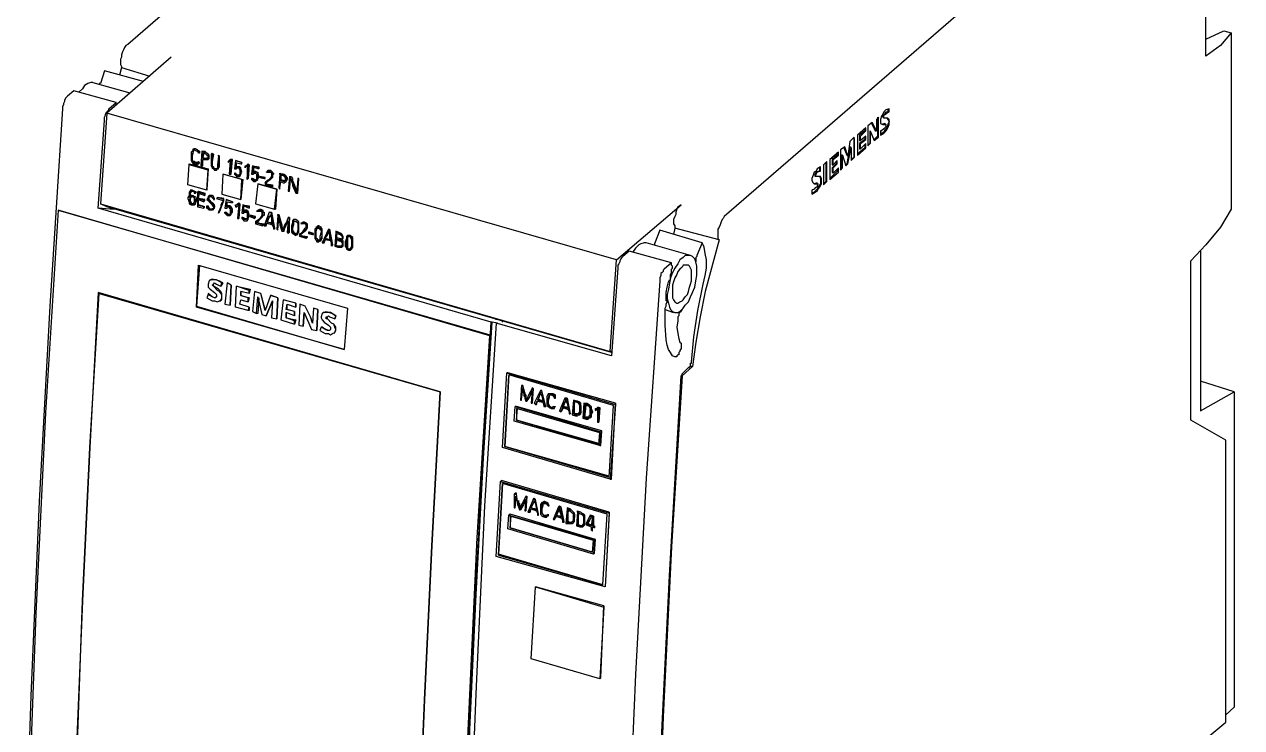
# Model space of a CAD drawing. Header units: inches. Extents: x 67248 to 85686, y -40174 to -31152.
# Drawn here: x 77951 to 78042.1, y -33259.1 to -33206.4 of the extents above; entities that cross this region are included whole.
import ezdxf

# ---------------------------------------------------------------- set-up
doc = ezdxf.new("R2010")
doc.units = ezdxf.units.IN
doc.header["$MEASUREMENT"] = 0
doc.linetypes.add('ACAD_ISO03W100', pattern=[30, 12, -18])

# ---------------------------------------------------------------- blocks, each defined once
blk = doc.blocks.new('CPU_1515')
at = {"flags": 128}
for points in [[(48.001, 149.505), (47.922, 149.505), (47.764, 149.505), (47.527, 149.347), (8.855, 115.816), (8.697, 115.737), (8.618, 115.579), (8.539, 115.42), (8.459, 115.262), (8.38, 115.025), (8.38, 114.867), (8.301, 114.709), (8.301, 114.471), (8.301, 114.313), (8.38, 114.155), (8.38, 114.076), (8.222, 113.522)], [(89.599, 114.946), (89.599, 129.339)], [(92.288, 136.457), (53.537, 102.925), (53.458, 102.767), (53.379, 102.688), (53.3, 102.53), (53.221, 102.293), (53.142, 102.134), (53.062, 101.976), (53.062, 101.739), (53.062, 101.581), (53.062, 101.423), (53.062, 101.265), (53.142, 101.185), (52.113, 97.31), (51.718, 95.412), (51.402, 93.514), (51.164, 91.695), (50.374, 90.984), (49.583, 78.172), (48.95, 65.44), (48.476, 52.866), (48.08, 40.291), (47.843, 27.875), (47.764, 15.617)], [(52.904, 17.673), (72.042, 34.281), (74.257, 36.021), (76.392, 37.444), (78.527, 38.551), (80.663, 39.263), (82.719, 39.659), (84.696, 39.738), (86.515, 39.421), (88.334, 38.789), (89.599, 39.896), (89.599, 63.779), (91.102, 65.044), (91.102, 86.16), (88.492, 87.662), (88.492, 99.604), (89.599, 100.79)], [(89.599, 116.211), (90.943, 116.844), (91.497, 116.686), (91.497, 103.479), (90.706, 102.134), (89.599, 100.79)], [(91.497, 116.686), (90.706, 115.737), (89.599, 114.946)], [(12.097, 114.867), (7.273, 110.675)], [(8.38, 114.076), (10.516, 113.443)], [(10.041, 113.048), (7.115, 113.839), (6.799, 112.89), (6.72, 112.89), (6.72, 112.811)], [(34.003, 54.368), (34.557, 67.812), (35.269, 81.415), (36.06, 95.017), (6.641, 103.558), (7.115, 110.122), (7.115, 110.28), (7.115, 110.359), (7.194, 110.517), (7.194, 110.596), (7.273, 110.755), (7.352, 110.834), (7.431, 110.913), (7.431, 110.992), (7.985, 111.466), (4.822, 112.336), (4.347, 111.941), (4.268, 111.862), (4.189, 111.783), (4.11, 111.624), (4.11, 111.545), (4.031, 111.387), (4.031, 111.308), (3.952, 111.15), (3.952, 110.992), (3.003, 96.203), (2.212, 81.573), (1.579, 67.021), (1.105, 52.628)], [(33.45, 14.906), (33.45, 24.633), (33.608, 34.518), (33.845, 44.483), (34.162, 54.447), (34.478, 64.491), (34.952, 74.613), (35.506, 84.815), (36.139, 95.017)], [(6.245, 112.969), (6.087, 112.969), (5.85, 112.89), (5.612, 112.732), (5.454, 112.494), (5.217, 112.257)], [(6.245, 112.969), (9.013, 112.178)], [(7.985, 111.308), (7.985, 111.466)], [(65.004, 110.359), (65.004, 108.936)], [(65.479, 110.28), (65.479, 110.359), (65.399, 110.359), (65.399, 110.517), (65.558, 110.596), (65.637, 110.755), (65.795, 110.755), (65.874, 110.755)], [(65.795, 110.992), (65.795, 110.755)], [(64.055, 109.489), (64.055, 109.331)], [(64.53, 109.964), (64.846, 109.331), (64.925, 109.331)], [(65.716, 110.28), (65.795, 110.201), (65.874, 110.043), (65.795, 109.806), (65.716, 109.568), (65.558, 109.41), (65.479, 109.252), (65.241, 109.094)], [(65.637, 109.806), (65.558, 109.885), (65.32, 109.806)], [(63.264, 108.777), (63.264, 107.354), (63.027, 107.196)], [(64.134, 109.331), (64.055, 109.331), (63.66, 109.015)], [(63.739, 108.936), (63.66, 109.015), (63.66, 108.619)], [(64.134, 108.698), (64.055, 108.698), (63.66, 108.382)], [(63.66, 108.619), (63.739, 108.619)], [(64.055, 108.857), (64.055, 108.698)], [(64.45, 109.331), (64.45, 108.382), (64.292, 108.303)], [(65.083, 108.857), (65.004, 108.936), (64.767, 108.698)], [(13.758, 107.908), (13.679, 107.828), (13.6, 107.749), (13.6, 107.591), (13.6, 107.433), (13.6, 107.117), (13.679, 106.959), (13.758, 106.879), (13.837, 106.879), (13.916, 106.8), (14.074, 106.8), (14.153, 106.879), (14.153, 106.959), (14.233, 106.959)], [(14.233, 107.67), (14.153, 107.828), (14.074, 107.908), (13.916, 107.987), (13.837, 107.987), (13.758, 107.908), (13.758, 107.987), (13.837, 107.987), (13.916, 107.987), (14.074, 107.908), (14.233, 107.828), (14.233, 107.67), (14.153, 107.67), (14.074, 107.828), (13.995, 107.828), (13.837, 107.908), (13.758, 107.828), (13.758, 107.749), (13.679, 107.591), (13.679, 107.275), (13.679, 107.038), (13.758, 106.959), (13.837, 106.959), (13.916, 106.879), (13.995, 106.879), (14.074, 106.959), (13.995, 106.959), (13.916, 106.959), (13.837, 107.038), (13.758, 107.038), (13.679, 107.196), (13.679, 107.354), (13.758, 107.67), (13.758, 107.828)], [(14.391, 107.828), (14.312, 106.721), (14.391, 106.721), (14.47, 106.721), (14.47, 107.196), (14.628, 107.196), (14.786, 107.196), (14.865, 107.196), (14.944, 107.275), (14.944, 107.433), (14.865, 107.512), (14.865, 107.591), (14.786, 107.67)], [(14.549, 107.67), (14.47, 107.354), (14.707, 107.275), (14.786, 107.275)], [(14.865, 107.196), (14.865, 107.275), (14.944, 107.354), (14.944, 107.433), (14.944, 107.512), (14.865, 107.591), (14.786, 107.67)], [(15.182, 107.591), (15.102, 107.591), (15.182, 107.67), (15.261, 107.591), (15.182, 107.038), (15.182, 106.879), (15.182, 106.8), (15.182, 106.721), (15.261, 106.642), (15.261, 106.563), (15.419, 106.484), (15.498, 106.484), (15.577, 106.563)], [(61.999, 107.749), (61.999, 107.512)], [(62.473, 108.145), (62.711, 107.512), (62.79, 107.433)], [(63.027, 108.066), (62.948, 108.145), (62.711, 106.879)], [(64.134, 108.066), (64.055, 108.066), (63.501, 107.591)], [(63.739, 108.382), (63.66, 108.382), (63.66, 107.987), (63.739, 107.987)], [(64.055, 108.303), (64.055, 108.066)], [(14.786, 104.981), (14.786, 104.902), (13.363, 105.298), (13.442, 106.8), (13.442, 106.879)], [(13.442, 106.879), (14.865, 106.484), (14.786, 104.981)], [(14.786, 104.902), (14.865, 106.405), (13.442, 106.8)], [(14.153, 106.959), (14.074, 106.959), (14.153, 107.038), (14.233, 106.959), (14.153, 106.879), (14.074, 106.879)], [(14.391, 106.721), (14.47, 107.196)], [(14.47, 107.275), (14.47, 107.354)], [(15.102, 107.591), (15.102, 107.196), (15.102, 107.038), (15.102, 106.879), (15.102, 106.8), (15.102, 106.721), (15.182, 106.563), (15.261, 106.484), (15.34, 106.405), (15.498, 106.405), (15.577, 106.484), (15.656, 106.563), (15.656, 106.642), (15.735, 107.433), (15.656, 107.433), (15.656, 107.512)], [(15.656, 107.433), (15.577, 106.8), (15.577, 106.642), (15.577, 106.563), (15.498, 106.484), (15.419, 106.484), (15.34, 106.484), (15.261, 106.563), (15.182, 106.642), (15.182, 106.721), (15.182, 106.8), (15.182, 106.959), (15.182, 107.196), (15.182, 107.591), (15.261, 107.591)], [(15.577, 106.484), (15.656, 106.484), (15.656, 106.563), (15.735, 106.642), (15.735, 106.721), (15.735, 107.433), (15.656, 107.512)], [(16.526, 107.196), (16.368, 107.038), (16.447, 107.117), (16.605, 107.196)], [(16.368, 107.038), (16.368, 106.959), (16.526, 107.117), (16.447, 106.089), (16.526, 106.089)], [(16.605, 107.196), (16.684, 107.196)], [(16.921, 107.117), (16.842, 106.484), (16.921, 106.484), (17, 106.484)], [(16.921, 106.642), (17, 106.642), (16.921, 106.563), (16.921, 106.959), (17.317, 106.879)], [(17.238, 105.93), (17.238, 106.01), (17.317, 106.089), (17.396, 106.247), (17.317, 106.484), (17.317, 106.563), (17.238, 106.642), (17.159, 106.642), (17.08, 106.642), (17, 106.642), (17, 106.959)], [(17.791, 106.8), (17.712, 106.721), (17.633, 106.642), (17.633, 106.721), (17.712, 106.721), (17.87, 106.879), (17.949, 106.8), (17.87, 105.772), (17.791, 105.693), (17.87, 106.8), (17.949, 106.8)], [(17.633, 106.642), (17.633, 106.563), (17.633, 106.642), (17.791, 106.721), (17.791, 105.693)], [(17.87, 106.8), (17.791, 106.8), (17.87, 106.879)], [(18.187, 106.721), (18.108, 106.089), (18.187, 106.089), (18.266, 106.089), (18.266, 106.168), (18.266, 106.089), (18.187, 106.089)], [(61.129, 106.959), (61.129, 105.535)], [(62.078, 107.512), (61.999, 107.512), (61.603, 107.196)], [(61.683, 107.196), (61.603, 107.196), (61.603, 106.8), (61.683, 106.8)], [(61.999, 106.879), (61.92, 106.879), (61.603, 106.563)], [(61.92, 107.038), (61.92, 106.879)], [(62.394, 107.512), (62.315, 107.512), (62.315, 106.563)], [(62.79, 106.879), (62.711, 106.879), (62.632, 106.8)], [(14.865, 106.405), (14.865, 106.484)], [(15.972, 106.089), (16.051, 106.089)], [(16.051, 106.089), (17.475, 105.693), (17.317, 104.191)], [(16.842, 106.168), (16.842, 106.089), (16.921, 106.01), (17, 105.93), (17.159, 105.93), (17.238, 105.93), (17.317, 106.089), (17.317, 106.168), (17.317, 106.326), (17.317, 106.405), (17.238, 106.484), (17.238, 106.563), (17.159, 106.642), (17.08, 106.642), (17, 106.642)], [(17, 106.484), (17, 106.563), (17.08, 106.563), (17.159, 106.563), (17.238, 106.405), (17.238, 106.326), (17.238, 106.247), (17.238, 106.168), (17.238, 106.089), (17.159, 106.01), (17.08, 106.01), (17, 106.01), (16.921, 106.01), (16.921, 106.089), (16.921, 106.168), (16.842, 106.168), (16.921, 106.168), (16.921, 106.089), (17, 106.089), (17.08, 106.01), (17.159, 106.01)], [(18.108, 105.772), (18.108, 105.693), (18.187, 105.614), (18.266, 105.535), (18.424, 105.535), (18.503, 105.614), (18.582, 105.693), (18.582, 105.772), (18.582, 105.93), (18.582, 106.01), (18.582, 106.168), (18.503, 106.247), (18.424, 106.247), (18.345, 106.247), (18.266, 106.247)], [(18.187, 106.247), (18.266, 106.247), (18.187, 106.247), (18.187, 106.642), (18.661, 106.484)], [(18.266, 106.642), (18.266, 106.247), (18.345, 106.326), (18.424, 106.326), (18.503, 106.247), (18.582, 106.247), (18.582, 106.168), (18.661, 105.851), (18.582, 105.772), (18.503, 105.614)], [(18.266, 106.089), (18.266, 106.168), (18.345, 106.168), (18.424, 106.168), (18.503, 106.089), (18.503, 106.01), (18.503, 105.93), (18.503, 105.851), (18.503, 105.772), (18.503, 105.693), (18.424, 105.614), (18.345, 105.614), (18.266, 105.614), (18.266, 105.693)], [(18.661, 106.563), (18.661, 106.642)], [(19.136, 105.851), (19.057, 105.851), (19.057, 105.772), (19.136, 105.772), (19.136, 105.851), (18.74, 105.93), (19.057, 105.851)], [(18.74, 105.93), (18.74, 105.851), (19.057, 105.772)], [(19.294, 106.247), (19.373, 106.247), (19.452, 106.247), (19.531, 106.247), (19.61, 106.168), (19.61, 106.089), (19.61, 106.01), (19.61, 105.93), (19.452, 105.693), (19.294, 105.614), (19.136, 105.456), (19.136, 105.298), (19.689, 105.14)], [(19.294, 106.326), (19.373, 106.405), (19.531, 106.405), (19.61, 106.326), (19.689, 106.247), (19.689, 106.168), (19.768, 106.168), (19.768, 106.089), (19.689, 106.01), (19.689, 105.93), (19.61, 105.772), (19.531, 105.693), (19.215, 105.456), (19.215, 105.377), (19.689, 105.298), (19.689, 105.219)], [(19.373, 106.247), (19.294, 106.247), (19.215, 106.247), (19.373, 106.326), (19.452, 106.326), (19.61, 106.247), (19.689, 106.247), (19.689, 106.168), (19.689, 106.089), (19.689, 106.01), (19.689, 105.93), (19.689, 105.851), (19.61, 105.772), (19.452, 105.693), (19.215, 105.456), (19.215, 105.377), (19.689, 105.219), (19.689, 105.298)], [(20.243, 106.089), (20.164, 105.061), (20.243, 104.981), (20.243, 105.061), (20.322, 105.535)], [(20.243, 104.981), (20.243, 105.535), (20.48, 105.456), (20.559, 105.456), (20.717, 105.535), (20.717, 105.614), (20.717, 105.693), (20.717, 105.851), (20.717, 105.93), (20.638, 106.01)], [(20.322, 106.01), (20.401, 106.01), (20.48, 106.01), (20.559, 105.93), (20.638, 105.851), (20.638, 105.772), (20.638, 105.693), (20.638, 105.614), (20.559, 105.535), (20.48, 105.535), (20.322, 105.614)], [(20.638, 106.01), (20.717, 105.93), (20.796, 105.851), (20.796, 105.772), (20.796, 105.693), (20.717, 105.535)], [(20.955, 105.93), (20.876, 104.823), (20.955, 104.823), (21.034, 105.693)], [(21.034, 105.851), (20.955, 105.93), (21.034, 105.93), (21.113, 105.93), (21.192, 105.772), (21.192, 105.614), (21.271, 105.456), (21.35, 105.298), (21.35, 105.219), (21.508, 104.902)], [(21.587, 105.772), (21.508, 104.744), (21.429, 104.902), (21.35, 105.061), (21.271, 105.219), (21.271, 105.377), (21.192, 105.614), (21.113, 105.693), (21.034, 105.851), (21.113, 105.93)], [(60.654, 105.93), (60.734, 105.772), (60.734, 105.614), (60.734, 105.377), (60.575, 105.14), (60.496, 104.981), (60.338, 104.823), (60.259, 104.744), (60.101, 104.665)], [(60.417, 105.93), (60.338, 105.93), (60.338, 106.089), (60.417, 106.247), (60.575, 106.326), (60.654, 106.326), (60.734, 106.326)], [(60.654, 106.563), (60.654, 106.326)], [(62.078, 106.247), (61.999, 106.326), (61.445, 105.772)], [(61.683, 106.563), (61.603, 106.563), (61.603, 106.247), (61.683, 106.168)], [(61.999, 106.484), (61.999, 106.326)], [(62.394, 106.563), (62.315, 106.563), (62.236, 106.484)], [(13.916, 104.665), (13.916, 104.744), (13.837, 104.823), (13.679, 104.902), (13.6, 104.902), (13.521, 104.902), (13.521, 104.823), (13.442, 104.744), (13.442, 104.665), (13.442, 104.507), (13.363, 104.349), (13.363, 104.27), (13.442, 104.032), (13.442, 103.874), (13.6, 103.795), (13.679, 103.795), (13.837, 103.795), (13.916, 103.874), (13.916, 104.032), (13.916, 104.191), (13.837, 104.349), (13.758, 104.428), (13.679, 104.507), (13.6, 104.507), (13.521, 104.428), (13.442, 104.349), (13.521, 104.586), (13.521, 104.665), (13.521, 104.744), (13.6, 104.823), (13.679, 104.823), (13.758, 104.823), (13.837, 104.744), (13.837, 104.665), (13.916, 104.665), (13.995, 104.744), (13.837, 104.823), (13.679, 104.902), (13.6, 104.902), (13.521, 104.902), (13.521, 104.823)], [(17.396, 105.693), (17.475, 105.693)], [(18.266, 105.693), (18.345, 105.693), (18.424, 105.693)], [(19.847, 103.479), (20.006, 104.981), (18.582, 105.377), (18.424, 103.874), (19.847, 103.479), (19.927, 103.479)], [(18.582, 105.377), (20.006, 104.981), (19.927, 103.479)], [(19.136, 105.456), (19.215, 105.535)], [(20.322, 105.693), (20.559, 105.614), (20.638, 105.614)], [(20.955, 104.823), (21.034, 105.772), (21.034, 105.693), (21.113, 105.535), (21.192, 105.377), (21.192, 105.219), (21.271, 105.061), (21.429, 104.665), (21.508, 104.665)], [(21.666, 105.772), (21.587, 105.693), (21.508, 104.665), (21.587, 104.665), (21.666, 105.772), (21.587, 105.772), (21.587, 105.693)], [(60.496, 105.377), (60.496, 105.456), (60.259, 105.377)], [(61.208, 105.535), (61.129, 105.535), (60.971, 105.377)], [(13.6, 104.823), (13.6, 104.744), (13.521, 104.665), (13.521, 104.428), (13.679, 104.507), (13.758, 104.507), (13.837, 104.428), (13.916, 104.428), (13.995, 104.27), (13.995, 104.112), (13.916, 103.953), (13.837, 103.795)], [(13.6, 104.349), (13.521, 104.27), (13.521, 104.112), (13.6, 103.953), (13.679, 103.874), (13.758, 103.874), (13.837, 103.874)], [(14.074, 104.744), (14.074, 103.637), (14.549, 103.558), (14.628, 103.637), (14.153, 103.795), (14.153, 104.191)], [(14.153, 103.716), (14.153, 104.191), (14.549, 104.032), (14.628, 104.112), (14.628, 104.191), (14.153, 104.27), (14.233, 104.665)], [(14.549, 104.112), (14.153, 104.27), (14.153, 104.665), (14.628, 104.507)], [(14.549, 104.032), (14.549, 104.112), (14.628, 104.191)], [(14.628, 104.586), (14.628, 104.665)], [(15.34, 104.191), (15.261, 104.349), (15.261, 104.428), (15.102, 104.507), (15.023, 104.507), (14.944, 104.507), (14.865, 104.428), (14.865, 104.349), (14.786, 104.191), (14.865, 104.112), (14.944, 104.032), (15.102, 103.874), (15.182, 103.795), (15.182, 103.716), (15.261, 103.716), (15.261, 103.558), (15.182, 103.479), (15.102, 103.479), (15.023, 103.479), (14.865, 103.558), (14.786, 103.637), (14.865, 103.716)], [(15.261, 103.4), (15.261, 103.479), (15.34, 103.558), (15.34, 103.716), (15.34, 103.795), (15.261, 103.874), (15.182, 103.953), (15.102, 104.032), (15.023, 104.112), (14.944, 104.191), (14.944, 104.27), (14.944, 104.349), (14.944, 104.428), (14.865, 104.349), (14.865, 104.27), (14.865, 104.191), (14.944, 104.112), (15.023, 104.032), (15.102, 103.953), (15.182, 103.874), (15.261, 103.795), (15.261, 103.716), (15.34, 103.716), (15.34, 103.637), (15.261, 103.479), (15.182, 103.4), (15.102, 103.4), (15.023, 103.4), (14.944, 103.4), (14.865, 103.479), (14.786, 103.558), (14.786, 103.637), (14.786, 103.716), (14.865, 103.716), (14.865, 103.637), (14.944, 103.558), (15.023, 103.479), (15.102, 103.479), (15.182, 103.479)], [(14.944, 104.428), (15.102, 104.428), (15.182, 104.349), (15.261, 104.27), (15.261, 104.191), (15.34, 104.191), (15.34, 104.27), (15.261, 104.428), (15.182, 104.507), (15.023, 104.507), (14.944, 104.507), (14.865, 104.428)], [(16.051, 104.191), (15.577, 104.349)], [(15.656, 103.163), (16.051, 104.112), (16.051, 104.191), (16.051, 104.27)], [(16.21, 104.191), (16.131, 103.558), (16.289, 103.558), (16.289, 103.637)], [(16.289, 103.558), (16.289, 103.637), (16.368, 103.637), (16.447, 103.637), (16.447, 103.558), (16.526, 103.558), (16.526, 103.4), (16.526, 103.321), (16.526, 103.242), (16.526, 103.163), (16.526, 103.083), (16.447, 103.083), (16.368, 103.083), (16.289, 103.083), (16.21, 103.163), (16.21, 103.242), (16.131, 103.163), (16.131, 103.242), (16.21, 103.242), (16.289, 103.163), (16.368, 103.083), (16.447, 103.083), (16.526, 103.083), (16.605, 103.163), (16.684, 103.242), (16.684, 103.479), (16.605, 103.637), (16.526, 103.716), (16.447, 103.716), (16.368, 103.716), (16.289, 103.716), (16.289, 104.032)], [(16.21, 103.637), (16.289, 103.716), (16.21, 103.637), (16.289, 104.032), (16.684, 103.953)], [(3.635, 103.4), (35.98, 94.068), (35.111, 78.884), (34.399, 63.858), (33.845, 48.99)], [(7.827, 103.479), (7.51, 103.479), (6.641, 103.558)], [(45.075, 92.724), (7.273, 103.637), (6.799, 103.874)], [(14.549, 103.637), (14.153, 103.716), (14.153, 103.795)], [(14.549, 103.558), (14.549, 103.637), (14.628, 103.637)], [(16.131, 103.163), (16.21, 103.083), (16.289, 103.004), (16.447, 103.004), (16.526, 103.004), (16.605, 103.083), (16.605, 103.242), (16.605, 103.4), (16.526, 103.637), (16.526, 103.716), (16.447, 103.716), (16.368, 103.716), (16.289, 103.716)], [(16.526, 103.004), (16.526, 103.083)], [(17.08, 103.874), (17, 103.795), (16.921, 103.716), (16.921, 103.795), (17, 103.795), (17.159, 103.874)], [(16.921, 103.716), (16.921, 103.637), (17, 103.637), (17.159, 103.795), (17.08, 102.767), (17.159, 102.767)], [(17.475, 103.795), (17.396, 103.163), (17.554, 103.163)], [(17.396, 102.846), (17.396, 102.767), (17.475, 102.688), (17.554, 102.609), (17.712, 102.609), (17.791, 102.609), (17.87, 102.688), (17.87, 102.846), (17.87, 103.083), (17.791, 103.242), (17.791, 103.321), (17.712, 103.321), (17.633, 103.321), (17.554, 103.321)], [(17.475, 103.321), (17.554, 103.321), (17.475, 103.321), (17.554, 103.716), (17.949, 103.558)], [(17.791, 102.688), (17.87, 102.688), (17.87, 102.767), (17.949, 102.925), (17.949, 103.083), (17.87, 103.321), (17.791, 103.321), (17.791, 103.4), (17.712, 103.4), (17.633, 103.4), (17.554, 103.321), (17.554, 103.716)], [(17.554, 103.163), (17.554, 103.242), (17.633, 103.242), (17.712, 103.242), (17.791, 103.242), (17.791, 103.163), (17.791, 103.083), (17.791, 103.004), (17.791, 102.925), (17.791, 102.767), (17.712, 102.688), (17.633, 102.688), (17.554, 102.688), (17.554, 102.767)], [(17.949, 103.637), (17.949, 103.716)], [(18.582, 103.321), (18.661, 103.321), (18.74, 103.321), (18.819, 103.321), (18.898, 103.242), (18.898, 103.163), (18.898, 103.004), (18.74, 102.767), (18.661, 102.688), (18.424, 102.53), (18.424, 102.372), (18.978, 102.214)], [(18.582, 102.53), (18.503, 102.451), (18.819, 102.767), (18.898, 102.846), (18.978, 102.925), (18.978, 103.004), (18.978, 103.083), (18.978, 103.163), (18.978, 103.242), (18.898, 103.321), (18.74, 103.4), (18.661, 103.4), (18.503, 103.321), (18.582, 103.321), (18.661, 103.321)], [(18.582, 103.4), (18.74, 103.479), (18.819, 103.479), (18.978, 103.4), (18.978, 103.321), (18.978, 103.242), (19.057, 103.242), (19.057, 103.163), (19.057, 103.004), (18.978, 103.004), (18.898, 102.846), (18.819, 102.767), (18.582, 102.53), (18.582, 102.451), (19.057, 102.372), (19.057, 102.293), (18.978, 102.214), (18.978, 102.293), (19.057, 102.372)], [(19.452, 103.242), (19.057, 102.214), (19.136, 102.214), (19.215, 102.214), (19.294, 102.451)], [(19.531, 103.083), (19.531, 103.004), (19.61, 102.846), (19.61, 102.688), (19.61, 102.53), (19.689, 102.372), (19.294, 102.53)], [(19.61, 103.163), (19.452, 103.242), (19.531, 103.242), (19.61, 103.242), (19.847, 102.055), (19.847, 101.976), (19.768, 101.976)], [(19.847, 101.976), (19.61, 103.163), (19.61, 103.242)], [(20.164, 103.004), (20.085, 103.004), (20.085, 103.083), (20.164, 103.083), (20.322, 102.53), (20.401, 102.293), (20.401, 102.134), (20.48, 101.976)], [(20.876, 102.846), (20.717, 102.451), (20.638, 102.372), (20.559, 102.214), (20.48, 101.976), (20.48, 101.897), (20.401, 101.976), (20.401, 102.055), (20.322, 102.214), (20.322, 102.451), (20.164, 103.004), (20.164, 103.083)], [(45.47, 99.683), (50.295, 103.795), (50.215, 103.716), (50.057, 103.637), (49.978, 103.479), (49.899, 103.242), (49.899, 103.083), (49.82, 102.925), (49.741, 102.688), (49.741, 102.53), (49.741, 102.372), (49.82, 102.214), (49.82, 102.055)], [(17.554, 102.767), (17.633, 102.767), (17.712, 102.767), (17.791, 102.767)], [(18.424, 102.925), (18.345, 102.846), (18.345, 102.767), (18.424, 102.846), (18.424, 102.925), (18.108, 103.004), (18.029, 103.004), (18.345, 102.846)], [(18.029, 103.004), (18.029, 102.925), (18.345, 102.767)], [(18.424, 102.53), (18.503, 102.609)], [(18.978, 102.293), (18.503, 102.451), (18.582, 102.451)], [(19.136, 102.214), (19.215, 102.451), (19.689, 102.293), (19.689, 102.214), (19.768, 102.134), (19.768, 101.976)], [(19.294, 102.53), (19.689, 102.451)], [(20.085, 103.004), (20.006, 101.976), (20.085, 101.897), (20.085, 101.976), (20.164, 102.767)], [(20.085, 101.897), (20.164, 102.846), (20.164, 102.53), (20.243, 102.451), (20.243, 102.372), (20.243, 102.293), (20.401, 101.818), (20.48, 101.818), (20.559, 101.818), (20.638, 102.134), (20.717, 102.214), (20.717, 102.293), (20.876, 102.609), (20.717, 102.293), (20.638, 102.214), (20.638, 102.134), (20.48, 101.818)], [(20.876, 102.609), (20.796, 101.739), (20.876, 101.66)], [(20.955, 102.846), (20.955, 102.767), (20.876, 101.66), (20.955, 101.739), (20.955, 102.846), (20.876, 102.846), (20.955, 102.767)], [(21.35, 102.609), (21.271, 102.53), (21.271, 102.293), (21.192, 102.055), (21.192, 101.897), (21.271, 101.818), (21.271, 101.739), (21.429, 101.66), (21.508, 101.66)], [(21.508, 101.581), (21.587, 101.581), (21.587, 101.66), (21.666, 101.739), (21.666, 102.055), (21.666, 102.372), (21.666, 102.53), (21.587, 102.609), (21.429, 102.688), (21.35, 102.688), (21.271, 102.688), (21.271, 102.609)], [(22.22, 101.265), (21.745, 101.423), (21.745, 101.581), (21.904, 101.739), (21.983, 101.818), (22.141, 102.055), (22.22, 102.134), (22.22, 102.214), (22.22, 102.293), (22.141, 102.372), (21.983, 102.372), (21.904, 102.372), (21.825, 102.372), (21.904, 102.451), (22.062, 102.451), (22.141, 102.372), (22.22, 102.372), (22.22, 102.293), (22.299, 102.214), (22.299, 102.134), (22.299, 102.055), (22.22, 102.055), (22.22, 101.976), (22.141, 101.897), (22.062, 101.818), (21.825, 101.581), (21.825, 101.502), (22.299, 101.344), (22.299, 101.423)], [(21.825, 102.451), (21.904, 102.451), (21.983, 102.53), (22.062, 102.53), (22.22, 102.451), (22.299, 102.372), (22.299, 102.293), (22.299, 102.214), (22.299, 102.134), (22.299, 102.055), (22.22, 101.897), (22.141, 101.818), (21.825, 101.581), (21.825, 101.502), (22.299, 101.423), (22.299, 101.344)], [(23.248, 101.106), (23.327, 101.106), (23.327, 101.185), (23.406, 101.265), (23.406, 101.581), (23.406, 101.818), (23.406, 101.976), (23.327, 102.134), (23.169, 102.214), (23.09, 102.214), (23.011, 102.134), (22.932, 102.134)], [(21.745, 101.581), (21.745, 101.66), (21.825, 101.66)], [(22.774, 101.66), (22.694, 101.66), (22.694, 101.581), (22.774, 101.581), (22.774, 101.66), (22.457, 101.739), (22.378, 101.739), (22.694, 101.66)], [(22.378, 101.739), (22.378, 101.66), (22.694, 101.581)], [(23.011, 102.055), (22.932, 101.818), (22.932, 101.581), (22.932, 101.423), (22.932, 101.344), (23.011, 101.265), (23.09, 101.185), (23.248, 101.185)], [(23.881, 101.976), (23.406, 100.948), (23.485, 100.948), (23.564, 100.948), (23.643, 101.185)], [(23.96, 101.897), (23.881, 101.976), (23.96, 101.976), (24.197, 100.79), (24.118, 100.711), (24.118, 100.869), (24.118, 100.948), (24.039, 101.106), (23.643, 101.185), (23.485, 100.948)], [(23.881, 101.818), (23.881, 101.739), (23.96, 101.581), (23.96, 101.423), (23.96, 101.344), (24.039, 101.185)], [(24.197, 100.79), (23.96, 101.897), (23.96, 101.976)], [(24.909, 100.632), (24.909, 100.711), (24.988, 100.711), (24.988, 100.79), (24.988, 100.869), (24.988, 100.948), (24.988, 101.106), (24.909, 101.185), (24.988, 101.265), (24.988, 101.344), (24.988, 101.423), (24.909, 101.581), (24.83, 101.66), (24.434, 101.818), (24.434, 101.739), (24.355, 100.711), (24.592, 100.632), (24.672, 100.632), (24.751, 100.632), (24.909, 100.632), (24.909, 100.711), (24.909, 100.79), (24.988, 100.869), (24.909, 101.027), (24.83, 101.106), (24.909, 101.185), (24.988, 101.265), (24.988, 101.344), (24.909, 101.502), (24.751, 101.66), (24.434, 101.739)], [(24.434, 101.265), (24.513, 101.66)], [(24.513, 101.344), (24.751, 101.265), (24.83, 101.265)], [(25.541, 100.395), (25.621, 100.474), (25.7, 100.632), (25.7, 100.869), (25.7, 101.185), (25.7, 101.344), (25.621, 101.423), (25.541, 101.502), (25.383, 101.502), (25.304, 101.502), (25.304, 101.423)], [(25.383, 101.423), (25.304, 101.344), (25.304, 101.106), (25.304, 100.869), (25.304, 100.79), (25.304, 100.632), (25.304, 100.553), (25.462, 100.474), (25.541, 100.474)], [(48.713, 61.248), (49.425, 76.037), (50.295, 90.984), (50.374, 91.063), (50.374, 91.142), (50.848, 91.616), (50.927, 91.616), (50.927, 91.695), (51.006, 91.695), (51.006, 91.775), (51.006, 91.854), (51.006, 91.933), (51.085, 91.933), (51.085, 92.012), (51.244, 93.91), (51.56, 95.887), (51.955, 97.864), (52.113, 98.497), (52.193, 99.05), (52.193, 99.683), (52.113, 100.157), (52.034, 100.632), (51.876, 100.948), (48.713, 101.897), (48.317, 100.869), (48.317, 100.79)], [(53.142, 101.185), (49.82, 102.055), (49.741, 101.581)], [(24.513, 101.185), (24.434, 100.79), (24.592, 100.711), (24.672, 100.711), (24.751, 100.711), (24.83, 100.711)], [(24.434, 100.711), (24.434, 100.79)], [(49.108, 95.966), (49.108, 96.045), (49.187, 96.203), (49.187, 96.361), (49.266, 96.52), (49.266, 96.599), (49.187, 96.599), (49.187, 96.678), (49.187, 96.757), (49.187, 96.836), (49.187, 97.231), (49.266, 97.627), (49.346, 98.022), (49.425, 98.18), (49.504, 98.18), (49.504, 98.259), (49.504, 98.576), (49.583, 98.734), (49.583, 98.813), (49.583, 98.892), (49.583, 98.971), (49.662, 99.05), (49.662, 99.129), (49.662, 99.208), (49.583, 99.287), (49.583, 99.446), (46.419, 100.316), (45.945, 99.92), (45.866, 99.841), (45.787, 99.762), (45.708, 99.604), (45.708, 99.525), (45.629, 99.367), (45.55, 99.287), (45.55, 99.129), (45.55, 99.05), (45.075, 92.486), (36.455, 94.938), (35.585, 81.256), (34.952, 67.733), (34.399, 54.289)], [(47.685, 100.948), (47.527, 100.948), (47.289, 100.869), (47.131, 100.79), (46.894, 100.553), (46.657, 100.236)], [(51.006, 99.999), (47.685, 100.948)], [(51.876, 100.948), (51.481, 99.999), (51.481, 99.92), (51.402, 99.841), (51.402, 99.762), (51.402, 99.683), (51.402, 99.604), (51.402, 99.525)], [(89.204, 100.316), (89.204, 88.374), (91.734, 89.797), (89.204, 90.588)], [(49.583, 99.446), (49.029, 98.971), (48.95, 98.892), (48.95, 98.813), (48.871, 98.734), (48.792, 98.655), (48.792, 98.497), (48.713, 98.338), (48.713, 98.259), (48.713, 98.101), (47.685, 83.313), (46.894, 68.603), (46.261, 54.131), (45.866, 39.659), (45.55, 25.424), (45.47, 11.268), (45.47, 6.76)], [(14.233, 99.287), (13.995, 96.203)], [(15.498, 96.915), (15.34, 96.836), (15.182, 96.915), (14.865, 97.152), (14.865, 97.073), (14.786, 96.836), (15.182, 96.599), (15.34, 96.599), (15.577, 96.52), (15.735, 96.599), (15.893, 96.678), (15.893, 96.915), (15.893, 97.073), (15.735, 97.31), (15.577, 97.389), (15.261, 97.706), (15.182, 97.785), (15.261, 97.864)], [(15.972, 97.943), (15.893, 97.943), (15.498, 98.18), (15.261, 98.18), (15.102, 98.18), (15.023, 98.18), (14.944, 98.101), (14.865, 97.864), (14.865, 97.785), (14.865, 97.627), (15.023, 97.469), (15.34, 97.231), (15.498, 97.073), (15.498, 96.994), (15.498, 96.915), (15.419, 96.836), (15.34, 96.836), (15.182, 96.915), (14.865, 97.073)], [(15.023, 98.18), (15.102, 98.18), (15.182, 98.259), (15.498, 98.18), (15.735, 98.101), (15.972, 97.943), (15.814, 97.706), (15.893, 97.943)], [(15.735, 96.599), (15.814, 96.599), (15.814, 96.678), (15.893, 96.836), (15.893, 96.994), (15.893, 97.152), (15.814, 97.31), (15.656, 97.469), (15.261, 97.706), (15.261, 97.785), (15.261, 97.864), (15.34, 97.943), (15.498, 97.864), (15.656, 97.785), (15.814, 97.706)], [(16.605, 97.785), (16.289, 97.943), (16.131, 96.361), (16.526, 96.282)], [(16.605, 97.785), (16.289, 97.943)], [(17.87, 95.887), (16.921, 96.124), (17, 97.706), (18.029, 97.469), (17.949, 97.152), (17.949, 97.389)], [(18.029, 97.469), (17.949, 97.389), (17, 97.706)], [(6.72, 97.231), (6.72, 97.152), (32.264, 89.797), (31.631, 78.251), (31.077, 66.705), (30.603, 55.317), (5.059, 62.751), (5.454, 74.139), (6.008, 85.606), (6.72, 97.152)], [(17.949, 96.124), (17.238, 96.361), (17.317, 96.678), (17.87, 96.52)], [(17.949, 96.124), (17.238, 96.361), (17.317, 96.678)], [(17.949, 96.836), (17.87, 96.836), (17.317, 96.994), (17.317, 97.31)], [(17.949, 97.152), (17.317, 97.31), (17.317, 96.994), (17.949, 96.836), (17.87, 96.52), (17.87, 96.836)], [(19.136, 95.966), (18.819, 97.152), (18.345, 97.31), (18.187, 95.808), (18.503, 95.65)], [(20.085, 96.836), (19.61, 96.994), (19.531, 96.994), (19.136, 95.887), (18.819, 97.152), (18.345, 97.31)], [(18.661, 96.836), (18.582, 95.65), (18.503, 95.65), (18.582, 96.915), (18.898, 95.571), (19.215, 95.491)], [(20.085, 96.836), (19.531, 96.994)], [(21.429, 96.44), (20.48, 96.678), (20.322, 95.175), (21.35, 94.859)], [(21.429, 96.44), (20.48, 96.678)], [(13.995, 96.124), (13.995, 96.203), (25.067, 92.961)], [(19.689, 96.599), (19.61, 95.333), (20.006, 95.254)], [(20.796, 95.966), (20.717, 95.966), (20.796, 96.361)], [(21.35, 95.808), (20.717, 95.966)], [(21.35, 95.808), (20.796, 95.966), (20.796, 96.361), (21.429, 96.124)], [(22.694, 95.017), (22.536, 95.412), (22.141, 96.203), (21.745, 96.361), (21.666, 94.78), (21.983, 94.701)], [(23.09, 95.966), (22.774, 96.045), (22.694, 94.938), (22.536, 95.412), (22.141, 96.203), (21.745, 96.361)], [(23.09, 95.966), (22.774, 96.045)], [(23.485, 95.729), (23.564, 95.729), (23.723, 95.808), (23.96, 95.729), (24.197, 95.65), (24.434, 95.491)], [(50.374, 95.966), (50.295, 95.808), (50.215, 95.729), (50.136, 95.65), (50.136, 95.491), (50.057, 95.412), (50.057, 95.254), (50.057, 95.096), (49.978, 94.622), (50.057, 94.147), (50.136, 93.752), (50.215, 93.514), (50.295, 93.435), (50.295, 93.356), (50.295, 93.198), (50.295, 93.119), (50.295, 93.04), (50.215, 92.882), (50.215, 92.803), (50.136, 92.724), (50.136, 92.565), (50.057, 92.565), (49.978, 92.486), (49.978, 92.407), (49.899, 92.407), (49.82, 92.407), (49.662, 92.486), (49.504, 92.724), (49.346, 92.961), (49.266, 93.277), (49.187, 93.673), (49.108, 94.78), (49.108, 95.966), (49.741, 95.729)], [(21.429, 95.175), (21.35, 95.096), (20.717, 95.333), (20.717, 95.729)], [(21.35, 95.491), (20.717, 95.729), (20.717, 95.333), (21.429, 95.175), (21.35, 94.859), (21.35, 95.096)], [(22.062, 95.729), (22.615, 94.463), (23.011, 94.384)], [(23.406, 94.622), (23.327, 94.622), (23.248, 94.384), (23.643, 94.147), (23.881, 94.147), (24.039, 94.068), (24.197, 94.147), (24.355, 94.226), (24.434, 94.463), (24.355, 94.622), (24.276, 94.859), (24.118, 94.938), (23.802, 95.254), (23.723, 95.254), (23.723, 95.333), (23.723, 95.412), (23.802, 95.412)], [(24.434, 95.491), (24.039, 95.729), (23.802, 95.729), (23.564, 95.729), (23.485, 95.729), (23.406, 95.65), (23.327, 95.412), (23.327, 95.333), (23.406, 95.175), (23.564, 95.017), (23.881, 94.78), (24.039, 94.622), (24.039, 94.542), (24.039, 94.463), (23.96, 94.384), (23.881, 94.384), (23.723, 94.463), (23.327, 94.622)], [(24.276, 94.147), (24.355, 94.226), (24.434, 94.384), (24.434, 94.542), (24.434, 94.622), (24.276, 94.859), (24.118, 94.938), (23.802, 95.254), (23.723, 95.333), (23.802, 95.412), (23.881, 95.491), (23.96, 95.412), (24.197, 95.333), (24.355, 95.254)], [(36.455, 94.938), (36.534, 94.938), (36.139, 95.017), (36.06, 95.017)], [(36.455, 95.175), (36.455, 95.254)], [(36.929, 95.017), (36.929, 95.096)], [(23.96, 94.384), (23.802, 94.384), (23.643, 94.463), (23.406, 94.622)], [(35.98, 93.989), (35.98, 94.068)], [(45.075, 92.803), (44.996, 92.803)], [(45.391, 88.928), (37.325, 91.221), (37.246, 91.221)], [(51.164, 91.695), (51.006, 91.695)], [(44.917, 83.471), (37.088, 85.685), (44.917, 83.392), (45.233, 88.769), (37.404, 91.063), (37.088, 85.685), (37.404, 90.984)], [(38.353, 90.272), (38.274, 89.165), (38.353, 89.165), (38.353, 89.244), (38.432, 89.956)], [(38.59, 89.718), (38.432, 90.272)], [(50.295, 90.984), (50.374, 90.984)], [(38.353, 89.165), (38.353, 90.114), (38.511, 89.639), (38.511, 89.481), (38.59, 89.402), (38.59, 89.323), (38.669, 89.086), (38.748, 89.086), (38.907, 89.323), (38.986, 89.481), (39.144, 89.797)], [(39.144, 90.035), (38.907, 89.639), (38.827, 89.402), (38.748, 89.244), (38.748, 89.165), (38.669, 89.165), (38.669, 89.244), (38.669, 89.323), (38.59, 89.481), (38.59, 89.56), (38.59, 89.718), (38.59, 89.639), (38.669, 89.56), (38.669, 89.323), (38.748, 89.323), (38.748, 89.244)], [(38.748, 89.086), (38.907, 89.323), (38.986, 89.481), (39.144, 89.877), (39.065, 88.928), (39.144, 88.928)], [(39.776, 89.877), (39.302, 88.928), (39.381, 88.848), (39.46, 88.848), (39.539, 89.086)], [(39.381, 88.848), (39.539, 89.086), (39.935, 89.007), (40.014, 88.769), (40.014, 88.69), (40.093, 88.69), (40.172, 88.69), (39.856, 89.877)], [(39.539, 89.165), (39.935, 89.086), (39.618, 89.244), (39.776, 89.718), (39.776, 89.797), (39.776, 89.639), (39.856, 89.481), (39.935, 89.086)], [(39.776, 89.718), (39.539, 89.165), (39.618, 89.244)], [(40.093, 88.69), (39.856, 89.877)], [(40.884, 89.323), (40.805, 89.481), (40.725, 89.56), (40.567, 89.639), (40.488, 89.639), (40.33, 89.639), (40.251, 89.402), (40.251, 89.244), (40.251, 89.007), (40.251, 88.769), (40.33, 88.69), (40.409, 88.611), (40.567, 88.532), (40.725, 88.532), (40.805, 88.532), (40.805, 88.611)], [(40.725, 88.69), (40.646, 88.611), (40.567, 88.611), (40.488, 88.611), (40.409, 88.69), (40.33, 88.848), (40.33, 88.928), (40.33, 89.244), (40.409, 89.481), (40.488, 89.56), (40.567, 89.56), (40.725, 89.481), (40.805, 89.323), (40.884, 89.323), (40.884, 89.402), (40.884, 89.56), (40.725, 89.639), (40.567, 89.639), (40.488, 89.639), (40.409, 89.639), (40.33, 89.56)], [(40.409, 89.56), (40.409, 89.402), (40.33, 89.086), (40.33, 88.928), (40.409, 88.769), (40.488, 88.69), (40.567, 88.611), (40.646, 88.611), (40.725, 88.611)], [(91.734, 89.797), (91.734, 66.152), (91.102, 65.598)], [(44.363, 86.871), (37.958, 88.69), (37.878, 88.69)], [(44.126, 85.922), (37.958, 87.662), (44.126, 85.843), (44.205, 86.713), (37.958, 88.532), (37.958, 87.662), (38.037, 88.532)], [(40.725, 88.532), (40.805, 88.611)], [(40.805, 88.611), (40.884, 88.69)], [(41.595, 89.323), (41.2, 88.374), (41.279, 88.295), (41.358, 88.374)], [(41.279, 88.295), (41.437, 88.611), (41.833, 88.453), (41.912, 88.295), (41.912, 88.137), (41.991, 88.137), (41.754, 89.323), (41.595, 89.323), (41.674, 89.323)], [(41.437, 88.532), (41.358, 88.374)], [(41.833, 88.611), (41.437, 88.69), (41.674, 89.165), (41.674, 89.244)], [(41.674, 89.165), (41.437, 88.611), (41.437, 88.69)], [(41.833, 88.532), (41.437, 88.611)], [(41.674, 89.323), (41.754, 89.323), (41.991, 88.137)], [(41.674, 89.244), (41.674, 89.086), (41.754, 88.928), (41.833, 88.532)], [(42.228, 89.165), (42.149, 88.058), (42.386, 87.979), (42.544, 87.979), (42.623, 88.058), (42.703, 88.137), (42.782, 88.216)], [(42.228, 88.137), (42.386, 88.058), (42.465, 88.058), (42.544, 88.137), (42.623, 88.137), (42.703, 88.295), (42.703, 88.532), (42.703, 88.769), (42.623, 88.928), (42.465, 89.007), (42.307, 89.086), (42.228, 88.137), (42.307, 88.137), (42.307, 89.007)], [(42.465, 89.086), (42.544, 89.086), (42.623, 89.007), (42.703, 88.848), (42.782, 88.769), (42.782, 88.453), (42.782, 88.216), (42.782, 88.295)], [(42.623, 88.058), (42.703, 88.058), (42.782, 88.137), (42.782, 88.295), (42.782, 88.532), (42.782, 88.769), (42.782, 88.928), (42.703, 89.007), (42.544, 89.086), (42.465, 89.086)], [(43.019, 88.928), (42.94, 87.82), (43.177, 87.741), (43.335, 87.741), (43.414, 87.82), (43.493, 87.899), (43.572, 87.979)], [(43.019, 87.899), (43.177, 87.82), (43.335, 87.82), (43.414, 87.899), (43.414, 87.979), (43.493, 88.058), (43.493, 88.295), (43.493, 88.532), (43.414, 88.69), (43.256, 88.769), (43.098, 88.848), (43.019, 87.899), (43.098, 87.899), (43.177, 88.769)], [(43.572, 88.532), (43.652, 88.295), (43.572, 88.058), (43.572, 87.899), (43.493, 87.82)], [(43.572, 88.532), (43.572, 88.295), (43.572, 87.979), (43.572, 88.058)], [(44.047, 88.611), (43.968, 88.532), (43.889, 88.453), (43.889, 88.532), (43.968, 88.532), (44.126, 88.611), (44.205, 88.611), (44.126, 87.504), (44.126, 88.611), (44.205, 88.611)], [(43.889, 88.453), (43.889, 88.374), (44.047, 88.532), (44.047, 87.504), (44.126, 87.504)], [(44.996, 83.234), (45.075, 83.234), (45.391, 88.928), (45.391, 88.848)], [(42.623, 88.137), (42.544, 88.137), (42.465, 88.137), (42.307, 88.137)], [(43.414, 87.899), (43.335, 87.899), (43.256, 87.899), (43.098, 87.899)], [(44.205, 85.764), (44.284, 85.764), (44.363, 86.871), (44.284, 86.792)], [(44.917, 80.703), (44.601, 75.167), (36.455, 77.46), (36.771, 83.075), (44.917, 80.703), (44.917, 80.782), (44.601, 75.167)], [(44.917, 80.782), (36.85, 83.154), (36.771, 83.075)], [(36.613, 77.54), (44.442, 75.325), (44.759, 80.624), (36.929, 82.917), (36.613, 77.619), (36.613, 77.54), (36.929, 82.917)], [(38.669, 81.968), (38.432, 81.494), (38.353, 81.336), (38.274, 81.177), (38.274, 81.098), (38.195, 81.019), (38.195, 81.098), (38.195, 81.256), (38.116, 81.336), (38.116, 81.494), (38.037, 81.573), (37.958, 82.126), (37.958, 82.205), (37.878, 82.205), (37.799, 82.126), (37.958, 82.126)], [(37.799, 82.126), (37.799, 81.098), (37.878, 81.098), (37.958, 81.889)], [(37.878, 81.098), (37.878, 81.968), (38.037, 81.573), (38.037, 81.336), (38.116, 81.177), (38.195, 80.94), (38.274, 80.94)], [(38.116, 81.652), (38.116, 81.494), (38.195, 81.415), (38.195, 81.256), (38.195, 81.177), (38.274, 81.177), (38.274, 81.098)], [(38.669, 81.731), (38.59, 80.861), (38.669, 80.861)], [(38.748, 81.889), (38.669, 81.968), (38.748, 81.968), (38.669, 80.861), (38.748, 81.889), (38.748, 81.968)], [(39.223, 81.731), (38.827, 80.782), (38.907, 80.782), (38.986, 80.782), (39.065, 81.019)], [(38.907, 80.782), (39.065, 81.019), (39.46, 80.861), (39.539, 80.703), (39.539, 80.545), (39.618, 80.545), (39.618, 80.624), (39.381, 81.731)], [(39.065, 81.098), (39.302, 81.573)], [(39.618, 80.545), (39.381, 81.731)], [(40.409, 81.256), (40.33, 81.415), (40.172, 81.494), (40.014, 81.494), (39.935, 81.494), (39.856, 81.494), (39.776, 81.336), (39.776, 81.098), (39.776, 80.94), (39.776, 80.703), (39.776, 80.624), (39.856, 80.545), (39.856, 80.466), (40.093, 80.387), (40.251, 80.387), (40.251, 80.466), (40.33, 80.545), (40.251, 80.545), (40.33, 80.624), (40.33, 80.545), (40.33, 80.466), (40.251, 80.466)], [(39.935, 81.415), (39.935, 81.256), (39.856, 81.019), (39.856, 80.782), (39.935, 80.624), (40.014, 80.545), (40.093, 80.545), (40.172, 80.545), (40.251, 80.545), (40.172, 80.466), (40.093, 80.466), (40.014, 80.466), (40.014, 80.545), (39.935, 80.624), (39.856, 80.703), (39.856, 80.861), (39.856, 81.098), (39.856, 81.336), (39.935, 81.415), (40.014, 81.415), (40.093, 81.415), (40.251, 81.415), (40.251, 81.336), (40.33, 81.256), (40.409, 81.256), (40.33, 81.415), (40.251, 81.494), (40.093, 81.573), (40.014, 81.573), (39.935, 81.494), (39.856, 81.494)], [(41.121, 81.177), (40.725, 80.228), (40.805, 80.228), (40.963, 80.466)], [(41.2, 81.177), (41.121, 81.177), (41.2, 81.256), (41.279, 81.177), (41.516, 80.07), (41.516, 79.991), (41.437, 79.991), (41.437, 80.149), (41.358, 80.307), (40.884, 80.466), (40.805, 80.228)], [(41.516, 79.991), (41.2, 81.177), (41.279, 81.177)], [(43.889, 78.726), (37.483, 80.624), (37.404, 80.545)], [(43.652, 77.777), (37.483, 79.596), (43.652, 77.777), (43.731, 78.647), (37.483, 80.466), (37.483, 79.596), (37.562, 80.466)], [(39.065, 81.098), (39.46, 81.019)], [(41.2, 81.098), (41.2, 81.019), (41.2, 80.861), (41.358, 80.387), (40.963, 80.545)], [(40.963, 80.545), (41.358, 80.466)], [(41.754, 81.019), (41.674, 79.912), (41.912, 79.912), (42.07, 79.912), (42.149, 79.912), (42.228, 79.991), (42.228, 80.149), (42.307, 80.149)], [(42.149, 79.912), (42.228, 79.991), (42.307, 80.07), (42.307, 80.149), (42.307, 80.387), (42.307, 80.703), (42.228, 80.782), (42.149, 80.861), (42.07, 80.94), (41.991, 81.019), (41.754, 81.098), (41.754, 81.019), (41.991, 80.94), (42.07, 80.94), (42.149, 80.861), (42.228, 80.782), (42.307, 80.624), (42.307, 80.387), (42.228, 80.149)], [(41.754, 79.991), (41.912, 79.991), (41.991, 79.991), (42.07, 79.991), (42.149, 80.07), (42.228, 80.149), (42.228, 80.387), (42.228, 80.624), (42.07, 80.782), (41.912, 80.861), (41.833, 80.94), (41.754, 79.991), (41.833, 80.07), (41.833, 80.94)], [(42.544, 80.782), (42.465, 79.754), (42.703, 79.675), (42.861, 79.675), (42.94, 79.675), (43.019, 79.754), (43.098, 79.912), (43.098, 80.149), (43.098, 80.387), (43.019, 80.545), (42.94, 80.624), (42.861, 80.703), (42.782, 80.782)], [(42.544, 79.754), (42.703, 79.754), (42.782, 79.754), (42.94, 79.754), (42.94, 79.833), (43.019, 79.912), (43.019, 80.149), (43.019, 80.387), (42.94, 80.545), (42.782, 80.624), (42.623, 80.703), (42.544, 79.754), (42.623, 79.833), (42.623, 80.703)], [(42.94, 79.675), (43.019, 79.754), (43.098, 79.833), (43.098, 79.912), (43.098, 80.149), (43.098, 80.466), (43.098, 80.545), (43.019, 80.624), (42.861, 80.703), (42.782, 80.782)], [(43.493, 80.545), (43.177, 79.912), (43.177, 79.833), (43.572, 79.675), (43.572, 79.438), (43.652, 79.358), (43.652, 79.438), (43.652, 79.675)], [(43.572, 80.387), (43.414, 80.149), (43.414, 80.07), (43.335, 80.07), (43.335, 79.991), (43.335, 79.912), (43.256, 79.912), (43.335, 79.912)], [(43.652, 79.754), (43.731, 80.466), (43.493, 80.545), (43.572, 80.545), (43.731, 80.466), (43.731, 79.754), (43.81, 79.754), (43.81, 79.675)], [(42.149, 79.991), (42.07, 79.991), (41.991, 79.991), (41.833, 80.07)], [(42.94, 79.754), (42.861, 79.754), (42.782, 79.754), (42.623, 79.833)], [(43.335, 79.912), (43.572, 79.833)], [(43.731, 79.754), (43.652, 79.754), (43.81, 79.675), (43.81, 79.754)], [(43.652, 79.358), (43.652, 79.675), (43.81, 79.596)], [(43.731, 77.619), (43.81, 77.698), (43.889, 78.726), (43.81, 78.726)], [(44.442, 75.325), (36.613, 77.619)], [(44.205, 68.287), (39.065, 69.789), (39.381, 75.167)], [(44.521, 73.744), (39.381, 75.167), (44.521, 73.664)]]:
    blk.add_lwpolyline(points, dxfattribs=at)
for points in [[(7.273, 110.675), (6.799, 103.874), (44.996, 92.803), (45.47, 99.683), (7.273, 110.675)], [(64.767, 108.619), (65.083, 108.857), (65.083, 110.359), (64.925, 110.201), (64.925, 109.331), (64.609, 109.964), (64.292, 109.726), (64.292, 108.224), (64.45, 108.382), (64.45, 109.331)], [(65.241, 109.331), (65.241, 109.015), (65.479, 109.173), (65.558, 109.252), (65.716, 109.41), (65.795, 109.568), (65.874, 109.806), (65.874, 110.043), (65.874, 110.201), (65.795, 110.28), (65.716, 110.28), (65.479, 110.28), (65.479, 110.359), (65.479, 110.517), (65.637, 110.596), (65.716, 110.675), (65.874, 110.755), (65.874, 110.992), (65.637, 110.913), (65.479, 110.755), (65.399, 110.596), (65.32, 110.438), (65.241, 110.201), (65.241, 109.964), (65.241, 109.885), (65.399, 109.806), (65.479, 109.806), (65.558, 109.806), (65.637, 109.806), (65.637, 109.726), (65.637, 109.647), (65.558, 109.568), (65.479, 109.489), (65.32, 109.331)], [(63.501, 107.512), (64.134, 108.066), (64.134, 108.382), (63.739, 107.987), (63.739, 108.382), (64.134, 108.698), (64.134, 108.936), (63.739, 108.619), (63.739, 108.936), (64.134, 109.331), (64.134, 109.568), (63.501, 109.015)], [(62.632, 106.721), (62.79, 106.879), (63.027, 108.066), (63.027, 107.117), (63.264, 107.354), (63.264, 108.857), (62.948, 108.54), (62.79, 107.433), (62.552, 108.145), (62.236, 107.908), (62.236, 106.405), (62.394, 106.563), (62.394, 107.512)], [(14.391, 107.828), (14.47, 107.828), (14.628, 107.828), (14.707, 107.749), (14.786, 107.67), (14.707, 107.749), (14.628, 107.749), (14.549, 107.749)], [(14.47, 107.67), (14.549, 107.67), (14.628, 107.67), (14.707, 107.591), (14.786, 107.512), (14.865, 107.433), (14.865, 107.354), (14.786, 107.275), (14.707, 107.275), (14.628, 107.275), (14.47, 107.275)], [(61.445, 105.693), (62.078, 106.247), (62.078, 106.563), (61.683, 106.168), (61.683, 106.563), (61.999, 106.879), (61.999, 107.117), (61.683, 106.8), (61.683, 107.196), (62.078, 107.512), (62.078, 107.749), (61.445, 107.196)], [(16.605, 107.196), (16.526, 106.089), (16.605, 106.089), (16.684, 107.196)], [(16.605, 107.196), (16.526, 107.196), (16.605, 107.196)], [(17.396, 106.879), (17.396, 106.959), (16.921, 107.117), (17.396, 106.959), (17.317, 106.879)], [(18.661, 106.563), (18.187, 106.721), (18.661, 106.642)], [(60.971, 105.298), (61.208, 105.535), (61.208, 107.038), (60.971, 106.8)], [(15.893, 104.586), (17.317, 104.191), (17.396, 105.693), (15.972, 106.089)], [(17, 106.484), (17, 106.563), (16.921, 106.484)], [(18.661, 106.563), (18.661, 106.484)], [(20.243, 106.089), (20.243, 106.168), (20.401, 106.089), (20.48, 106.089), (20.559, 106.089), (20.638, 106.01), (20.559, 106.01), (20.48, 106.089), (20.401, 106.089)], [(20.322, 105.693), (20.322, 106.01), (20.322, 105.614)], [(60.101, 104.902), (60.101, 104.586), (60.338, 104.744), (60.496, 104.823), (60.575, 104.981), (60.734, 105.219), (60.813, 105.377), (60.813, 105.614), (60.813, 105.772), (60.734, 105.93), (60.575, 105.93), (60.417, 105.93), (60.338, 105.93), (60.417, 106.089), (60.496, 106.247), (60.654, 106.326), (60.734, 106.326), (60.734, 106.642), (60.496, 106.484), (60.417, 106.326), (60.259, 106.247), (60.18, 106.01), (60.101, 105.772), (60.101, 105.614), (60.18, 105.456), (60.259, 105.377), (60.338, 105.377), (60.496, 105.377), (60.575, 105.377), (60.496, 105.219), (60.496, 105.14), (60.338, 105.061), (60.259, 104.981)], [(18.187, 105.772), (18.108, 105.772), (18.187, 105.772), (18.266, 105.772), (18.266, 105.693), (18.187, 105.693)], [(19.689, 105.219), (19.689, 105.14)], [(13.521, 104.349), (13.6, 104.349), (13.6, 104.428), (13.679, 104.428), (13.837, 104.349), (13.837, 104.191), (13.837, 104.112), (13.837, 104.032), (13.758, 103.874), (13.679, 103.874), (13.6, 103.874), (13.442, 104.032), (13.521, 104.27)], [(14.628, 104.665), (14.628, 104.586), (14.074, 104.744), (14.153, 104.823)], [(14.628, 104.586), (14.628, 104.507)], [(15.972, 104.112), (15.972, 104.032), (15.893, 103.953), (15.814, 103.795), (15.814, 103.637), (15.656, 103.242), (15.656, 103.163), (15.735, 103.242), (16.051, 104.112), (16.051, 104.27), (15.577, 104.349), (15.498, 104.27)], [(16.684, 104.032), (16.21, 104.191), (16.684, 104.032), (16.684, 103.953)], [(17.238, 103.874), (17.08, 103.874), (17.159, 103.953), (17.238, 103.874), (17.159, 102.767)], [(1.421, 58.322), (33.845, 48.99), (34.32, 63.858), (35.031, 78.884), (35.98, 93.989), (3.635, 103.4), (2.686, 88.216), (1.975, 73.19)], [(17.949, 103.637), (17.475, 103.795), (17.949, 103.716)], [(17.554, 103.163), (17.554, 103.242)], [(17.949, 103.637), (17.949, 103.558)], [(19.294, 102.53), (19.373, 102.688), (19.373, 102.767), (19.452, 102.846), (19.452, 102.925), (19.531, 103.004), (19.531, 103.083), (19.531, 102.925), (19.452, 102.846), (19.373, 102.688)], [(17.475, 102.846), (17.396, 102.846), (17.475, 102.846), (17.554, 102.846), (17.554, 102.767), (17.475, 102.767)], [(21.192, 101.66), (21.35, 101.581), (21.429, 101.502), (21.508, 101.581), (21.587, 101.66), (21.587, 101.739), (21.666, 101.976), (21.666, 102.293), (21.666, 102.451), (21.587, 102.609), (21.429, 102.688), (21.271, 102.688), (21.192, 102.609), (21.192, 102.451), (21.113, 102.214), (21.113, 101.818), (21.113, 101.739)], [(21.508, 102.53), (21.587, 102.372), (21.587, 102.214), (21.587, 101.897), (21.508, 101.66), (21.429, 101.581), (21.35, 101.66), (21.271, 101.66), (21.192, 101.739), (21.192, 101.897), (21.192, 102.055), (21.192, 102.293), (21.271, 102.53), (21.429, 102.609), (21.429, 102.53)], [(22.932, 101.185), (23.011, 101.027), (23.169, 101.027), (23.248, 101.106), (23.327, 101.106), (23.327, 101.185), (23.406, 101.502), (23.406, 101.818), (23.327, 101.976), (23.248, 102.055), (23.169, 102.134), (23.011, 102.134), (22.932, 102.055), (22.853, 101.976), (22.853, 101.66), (22.853, 101.344), (22.853, 101.265)], [(22.299, 101.344), (22.22, 101.265)], [(23.011, 102.055), (23.09, 102.055), (23.169, 102.055), (23.248, 101.976), (23.327, 101.897), (23.327, 101.739), (23.248, 101.423), (23.248, 101.185), (23.169, 101.106), (23.09, 101.106), (22.932, 101.185), (22.932, 101.265), (22.932, 101.423), (22.932, 101.502), (22.932, 101.739), (23.011, 101.976)], [(23.643, 101.265), (23.723, 101.423), (23.723, 101.502), (23.802, 101.581), (23.802, 101.66), (23.881, 101.739), (23.881, 101.818), (23.881, 101.739), (23.802, 101.581), (23.723, 101.423)], [(24.039, 101.185), (23.643, 101.265)], [(24.513, 101.344), (24.513, 101.66), (24.751, 101.581), (24.83, 101.502), (24.909, 101.423), (24.909, 101.344), (24.909, 101.265), (24.83, 101.185), (24.672, 101.185), (24.434, 101.265)], [(25.225, 100.474), (25.383, 100.395), (25.462, 100.395), (25.541, 100.395), (25.621, 100.474), (25.621, 100.553), (25.7, 100.869), (25.7, 101.106), (25.7, 101.265), (25.621, 101.423), (25.462, 101.502), (25.304, 101.502), (25.225, 101.423), (25.225, 101.265), (25.146, 101.027), (25.146, 100.711), (25.225, 100.553)], [(25.304, 101.344), (25.304, 101.423), (25.462, 101.423), (25.541, 101.423), (25.541, 101.344), (25.621, 101.185), (25.621, 101.027), (25.621, 100.711), (25.541, 100.553), (25.462, 100.474), (25.383, 100.474), (25.304, 100.553), (25.225, 100.632), (25.225, 100.711), (25.225, 100.869), (25.225, 101.106)], [(24.434, 101.185), (24.592, 101.185), (24.672, 101.106), (24.751, 101.106), (24.83, 101.027), (24.909, 100.948), (24.909, 100.79), (24.83, 100.711), (24.751, 100.711), (24.672, 100.711), (24.592, 100.711), (24.513, 100.711), (24.434, 100.711)], [(51.481, 98.813), (51.481, 99.208), (51.402, 99.525), (51.323, 99.762), (51.164, 99.92), (51.006, 99.999), (50.848, 99.999), (50.611, 99.999), (50.453, 99.841), (50.215, 99.683), (50.057, 99.367), (49.82, 99.05), (49.662, 98.734), (49.504, 98.338), (49.425, 97.943), (49.346, 97.469), (49.266, 97.073), (49.266, 96.757), (49.346, 96.44), (49.425, 96.124), (49.504, 95.966), (49.662, 95.808), (49.82, 95.729), (50.057, 95.729), (50.215, 95.808), (50.453, 96.045), (50.611, 96.282), (50.848, 96.52), (51.006, 96.915), (51.164, 97.231), (51.323, 97.627), (51.402, 98.101), (51.481, 98.497), (51.481, 98.813)], [(14.153, 99.287), (25.304, 96.045), (25.067, 92.961), (13.995, 96.124)], [(49.662, 97.231), (49.662, 96.994), (49.662, 96.836), (49.741, 96.678), (49.82, 96.52), (49.978, 96.44), (50.057, 96.44), (50.215, 96.52), (50.374, 96.599), (50.453, 96.678), (50.611, 96.915), (50.769, 97.073), (50.848, 97.31), (50.927, 97.627), (51.006, 97.864), (51.085, 98.101), (51.085, 98.418), (51.085, 98.655), (51.085, 98.892), (51.006, 99.05), (50.927, 99.208), (50.848, 99.287), (50.769, 99.287), (50.611, 99.287), (50.453, 99.287), (50.374, 99.129), (50.215, 98.971), (50.057, 98.813), (49.978, 98.576), (49.82, 98.338), (49.741, 98.022), (49.662, 97.785), (49.662, 97.469), (49.662, 97.231)], [(16.605, 97.785), (16.526, 96.282)], [(4.98, 62.672), (30.603, 55.238), (31.077, 66.705), (31.631, 78.251), (32.264, 89.797), (6.641, 97.231), (6.008, 85.606), (5.454, 74.139)], [(20.085, 96.836), (20.006, 95.254)], [(17.949, 96.124), (17.949, 95.887), (17.87, 95.887)], [(19.689, 96.599), (19.215, 95.491)], [(21.35, 95.808), (21.35, 95.571), (21.35, 95.491)], [(21.429, 96.44), (21.429, 96.124)], [(23.09, 95.966), (23.011, 94.384)], [(22.062, 95.729), (21.983, 94.701)], [(24.434, 95.491), (24.355, 95.254)], [(45.391, 88.848), (44.996, 83.234), (36.929, 85.606), (37.246, 91.221)], [(38.432, 90.272), (38.353, 90.272)], [(39.144, 89.007), (39.223, 90.035), (39.144, 90.114), (39.144, 90.035), (39.223, 90.035), (39.144, 88.928)], [(39.856, 89.877), (39.776, 89.877)], [(44.284, 86.792), (44.205, 85.764), (37.799, 87.583), (37.878, 88.69)], [(40.805, 88.611), (40.725, 88.69), (40.805, 88.69), (40.884, 88.69)], [(42.465, 89.086), (42.228, 89.165)], [(43.572, 88.532), (43.493, 88.611), (43.414, 88.769), (43.335, 88.848), (43.256, 88.848), (43.019, 88.928), (43.098, 88.928), (43.256, 88.928), (43.414, 88.848), (43.493, 88.769), (43.572, 88.69)], [(44.126, 88.611), (44.047, 88.611), (44.126, 88.611)], [(38.274, 80.94), (38.353, 81.256), (38.432, 81.415), (38.669, 81.731), (38.511, 81.336), (38.432, 81.256)], [(39.065, 81.098), (39.302, 81.573), (39.302, 81.652), (39.302, 81.573), (39.381, 81.415), (39.46, 80.94)], [(39.381, 81.731), (39.223, 81.731), (39.302, 81.81)], [(43.81, 78.726), (43.731, 77.619), (37.325, 79.517), (37.404, 80.545)], [(40.963, 80.545), (41.121, 81.019), (41.2, 81.098), (41.2, 81.019)], [(42.782, 80.782), (42.544, 80.782), (42.544, 80.861)], [(43.335, 79.912), (43.335, 79.991), (43.414, 80.07), (43.414, 80.149), (43.493, 80.228), (43.572, 80.387), (43.572, 80.466), (43.652, 80.387), (43.572, 79.754), (43.256, 79.833)], [(43.81, 79.675), (43.81, 79.596)], [(44.205, 68.287), (44.284, 68.366), (44.521, 73.744), (44.521, 73.664), (44.205, 68.287)]]:
    blk.add_lwpolyline(points, close=True, dxfattribs=at)

msp = doc.modelspace()

# ---------------------------------------------------------------- block references
at = {"linetype": 'ACAD_ISO03W100'}
msp.add_blockref('CPU_1515', (77949.86, -33323.747), dxfattribs=at)

doc.saveas('drawing.dxf')
